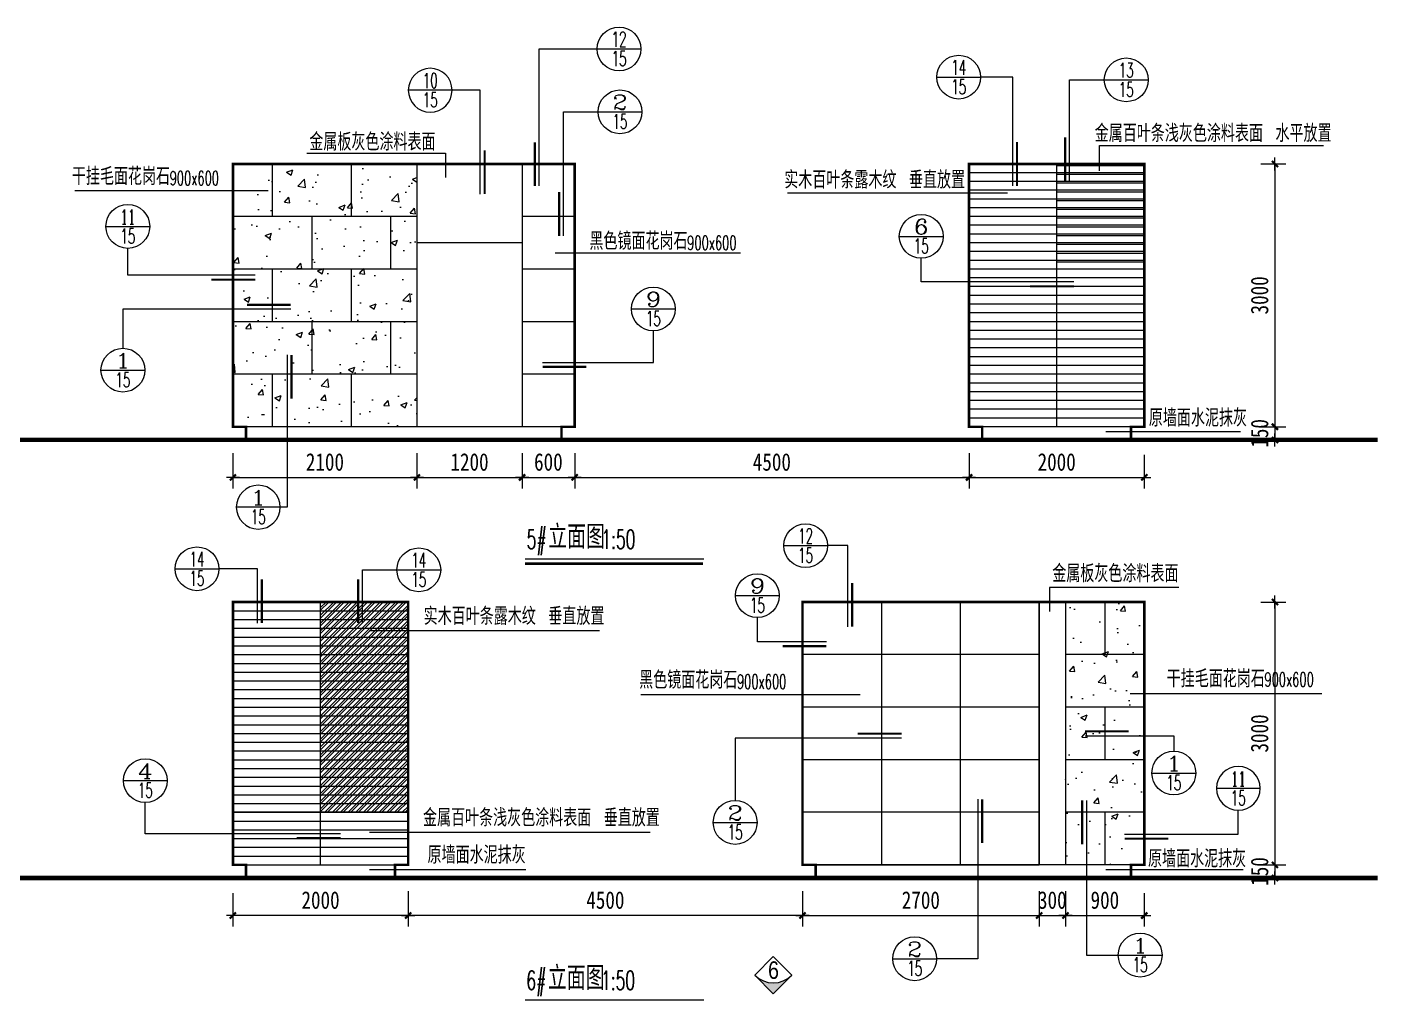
# Model space of a CAD drawing. Extents: x 16731 to 55153, y 153979 to 176230.
# Drawn here: x 39715 to 55153, y 165124 to 176230 of the extents above; entities that cross this region are included whole.
import ezdxf
from ezdxf.enums import TextEntityAlignment as Align

# ---------------------------------------------------------------- set-up
doc = ezdxf.new("R2010")
doc.units = 0
doc.header["$LTSCALE"] = 500
doc.header["$MEASUREMENT"] = 0
doc.header["$PDMODE"] = 34
doc.layers.get('0').update_dxf_attribs({"linetype": 'CONTINUOUS'})
doc.layers.get('DEFPOINTS').update_dxf_attribs({"linetype": 'CONTINUOUS'})
doc.layers.add('L-OBJECT', color=4, linetype='CONTINUOUS')
doc.layers.add('PUB_DIM', color=3, linetype='CONTINUOUS')
doc.styles.add('_HZTXT', font='txt.shx', dxfattribs={"width": 0.8, "bigfont": 'HZTXT.shx'})
doc.styles.add('_ROMANS', font='ROMANS.shx', dxfattribs={"width": 0.6})
doc.styles.add('COMP', font='COMPLEX', dxfattribs={"bigfont": 'hztxt'})
doc.styles.add('DIM_FONT', font='simhei.ttf', dxfattribs={"width": 0.8, "height": 200})
doc.dimstyles.new('DIMB', dxfattribs={"dimtxt": 300, "dimasz": 1, "dimexe": 250, "dimexo": 300, "dimgap": 150, "dimtad": 1, "dimdec": 0, "dimzin": 0, "dimtxsty": 'DIM_FONT', "dimblk": '_DIMX', "dimblk1": '_DIMX', "dimblk2": '_DIMX', "dimcen": 0.09, "dimse2": 1, "dimclrt": 7, "dimazin": 3, "dimtfac": 1, "dimtdec": 0, "dimtix": 1, "dimtmove": 0, "dimatfit": 3, "dimtolj": 1, "dimtzin": 0})

# ---------------------------------------------------------------- blocks, each defined once
blk = doc.blocks.new('_DIMX')
blk.add_line((-150, 0), (150, 0))
at = {"const_width": 50}
blk.add_lwpolyline([(-70, -70), (70, 70)], dxfattribs=at)
blk = doc.blocks.new('*D18')
at = {"color": 0, "linetype": 'BYBLOCK'}
for p, q in [((53794, 174667), (54080, 174667)), ((53955, 174666), (53955, 171667)), ((53794, 171667), (54080, 171667))]:
    blk.add_line(p, q, dxfattribs=at)
at = {"layer": 'DEFPOINTS', "color": 0, "linetype": 'BYBLOCK'}
for p in [(53644, 174667), (53644, 171667), (53955, 171667)]:
    blk.add_point(p, dxfattribs=at)
at = {"color": 0, "linetype": 'BYBLOCK', "xscale": 0.5, "yscale": 0.5, "zscale": 0.5}
for p, rotation in [((53955, 174667), 90), ((53955, 171667), 270)]:
    blk.add_blockref('_DIMX', p, dxfattribs=dict(at, rotation=rotation))
at = {"color": 7, "linetype": 'BYBLOCK', "insert": (53780, 173167), "char_height": 200, "attachment_point": 5, "rotation": 90, "style": 'DIM_FONT'}
blk.add_mtext('\\A1;3000', dxfattribs=at)
blk = doc.blocks.new('*D19')
at = {"color": 0, "linetype": 'BYBLOCK'}
for p, q in [((53794, 171667), (54080, 171667)), ((53794, 171517), (54080, 171517)), ((53955, 171667), (53955, 171668)), ((53955, 171667), (53955, 171517)), ((53955, 171516), (53955, 171516))]:
    blk.add_line(p, q, dxfattribs=at)
at = {"layer": 'DEFPOINTS', "color": 0, "linetype": 'BYBLOCK'}
for p in [(53644, 171667), (53644, 171517), (53955, 171517)]:
    blk.add_point(p, dxfattribs=at)
at = {"color": 0, "linetype": 'BYBLOCK', "xscale": 0.5, "yscale": 0.5, "zscale": 0.5}
for p, rotation in [((53955, 171667), 270), ((53955, 171517), 90)]:
    blk.add_blockref('_DIMX', p, dxfattribs=dict(at, rotation=rotation))
at = {"color": 7, "linetype": 'BYBLOCK', "insert": (53780, 171592), "char_height": 200, "attachment_point": 5, "rotation": 90, "style": 'DIM_FONT'}
blk.add_mtext('\\A1;150', dxfattribs=at)
blk = doc.blocks.new('*D20')
at = {"color": 0, "linetype": 'BYBLOCK'}
for p, q in [((50464, 171367), (50464, 170964)), ((52464, 171345), (52464, 170964)), ((50464, 171089), (52463, 171089))]:
    blk.add_line(p, q, dxfattribs=at)
at = {"layer": 'DEFPOINTS', "color": 0, "linetype": 'BYBLOCK'}
for p in [(50464, 171517), (52464, 171495), (52464, 171089)]:
    blk.add_point(p, dxfattribs=at)
at = {"color": 0, "linetype": 'BYBLOCK', "xscale": 0.5, "yscale": 0.5, "zscale": 0.5, "rotation": 180}
blk.add_blockref('_DIMX', (50464, 171089), dxfattribs=at)
at = {"color": 0, "linetype": 'BYBLOCK', "xscale": 0.5, "yscale": 0.5, "zscale": 0.5}
blk.add_blockref('_DIMX', (52464, 171089), dxfattribs=at)
at = {"color": 7, "linetype": 'BYBLOCK', "insert": (51464, 171264), "char_height": 200, "attachment_point": 5, "style": 'DIM_FONT'}
blk.add_mtext('\\A1;2000', dxfattribs=at)
blk = doc.blocks.new('*D21')
at = {"color": 0, "linetype": 'BYBLOCK'}
for p, q in [((45964, 171367), (45964, 170964)), ((50464, 171345), (50464, 170964)), ((45964, 171089), (50463, 171089))]:
    blk.add_line(p, q, dxfattribs=at)
at = {"layer": 'DEFPOINTS', "color": 0, "linetype": 'BYBLOCK'}
for p in [(45964, 171517), (50464, 171495), (50464, 171089)]:
    blk.add_point(p, dxfattribs=at)
at = {"color": 0, "linetype": 'BYBLOCK', "xscale": 0.5, "yscale": 0.5, "zscale": 0.5, "rotation": 180}
blk.add_blockref('_DIMX', (45964, 171089), dxfattribs=at)
at = {"color": 0, "linetype": 'BYBLOCK', "xscale": 0.5, "yscale": 0.5, "zscale": 0.5}
blk.add_blockref('_DIMX', (50464, 171089), dxfattribs=at)
at = {"color": 7, "linetype": 'BYBLOCK', "insert": (48214, 171264), "char_height": 200, "attachment_point": 5, "style": 'DIM_FONT'}
blk.add_mtext('\\A1;4500', dxfattribs=at)
blk = doc.blocks.new('*D22')
at = {"color": 0, "linetype": 'BYBLOCK'}
for p, q in [((45364, 171367), (45364, 170964)), ((45964, 171345), (45964, 170964)), ((45364, 171089), (45963, 171089))]:
    blk.add_line(p, q, dxfattribs=at)
at = {"layer": 'DEFPOINTS', "color": 0, "linetype": 'BYBLOCK'}
for p in [(45364, 171517), (45964, 171495), (45964, 171089)]:
    blk.add_point(p, dxfattribs=at)
at = {"color": 0, "linetype": 'BYBLOCK', "xscale": 0.5, "yscale": 0.5, "zscale": 0.5, "rotation": 180}
blk.add_blockref('_DIMX', (45364, 171089), dxfattribs=at)
at = {"color": 0, "linetype": 'BYBLOCK', "xscale": 0.5, "yscale": 0.5, "zscale": 0.5}
blk.add_blockref('_DIMX', (45964, 171089), dxfattribs=at)
at = {"color": 7, "linetype": 'BYBLOCK', "insert": (45664, 171264), "char_height": 200, "attachment_point": 5, "style": 'DIM_FONT'}
blk.add_mtext('\\A1;600', dxfattribs=at)
blk = doc.blocks.new('*D23')
at = {"color": 0, "linetype": 'BYBLOCK'}
for p, q in [((44164, 171367), (44164, 170964)), ((45364, 171345), (45364, 170964)), ((44164, 171089), (45363, 171089))]:
    blk.add_line(p, q, dxfattribs=at)
at = {"layer": 'DEFPOINTS', "color": 0, "linetype": 'BYBLOCK'}
for p in [(44164, 171517), (45364, 171495), (45364, 171089)]:
    blk.add_point(p, dxfattribs=at)
at = {"color": 0, "linetype": 'BYBLOCK', "xscale": 0.5, "yscale": 0.5, "zscale": 0.5, "rotation": 180}
blk.add_blockref('_DIMX', (44164, 171089), dxfattribs=at)
at = {"color": 0, "linetype": 'BYBLOCK', "xscale": 0.5, "yscale": 0.5, "zscale": 0.5}
blk.add_blockref('_DIMX', (45364, 171089), dxfattribs=at)
at = {"color": 7, "linetype": 'BYBLOCK', "insert": (44764, 171264), "char_height": 200, "attachment_point": 5, "style": 'DIM_FONT'}
blk.add_mtext('\\A1;1200', dxfattribs=at)
blk = doc.blocks.new('*D24')
at = {"color": 0, "linetype": 'BYBLOCK'}
for p, q in [((42064, 171367), (42064, 170964)), ((44164, 171345), (44164, 170964)), ((42064, 171089), (44163, 171089))]:
    blk.add_line(p, q, dxfattribs=at)
at = {"layer": 'DEFPOINTS', "color": 0, "linetype": 'BYBLOCK'}
for p in [(42064, 171517), (44164, 171495), (44164, 171089)]:
    blk.add_point(p, dxfattribs=at)
at = {"color": 0, "linetype": 'BYBLOCK', "xscale": 0.5, "yscale": 0.5, "zscale": 0.5, "rotation": 180}
blk.add_blockref('_DIMX', (42064, 171089), dxfattribs=at)
at = {"color": 0, "linetype": 'BYBLOCK', "xscale": 0.5, "yscale": 0.5, "zscale": 0.5}
blk.add_blockref('_DIMX', (44164, 171089), dxfattribs=at)
at = {"color": 7, "linetype": 'BYBLOCK', "insert": (43114, 171264), "char_height": 200, "attachment_point": 5, "style": 'DIM_FONT'}
blk.add_mtext('\\A1;2100', dxfattribs=at)
blk = doc.blocks.new('*D25')
at = {"color": 0, "linetype": 'BYBLOCK'}
for p, q in [((42064, 166344), (42064, 165963)), ((44064, 166366), (44064, 165963)), ((44063, 166088), (42064, 166088))]:
    blk.add_line(p, q, dxfattribs=at)
at = {"layer": 'DEFPOINTS', "color": 0, "linetype": 'BYBLOCK'}
for p in [(42064, 166494), (44064, 166516), (42064, 166088)]:
    blk.add_point(p, dxfattribs=at)
at = {"color": 0, "linetype": 'BYBLOCK', "xscale": 0.5, "yscale": 0.5, "zscale": 0.5, "rotation": 180}
blk.add_blockref('_DIMX', (42064, 166088), dxfattribs=at)
at = {"color": 0, "linetype": 'BYBLOCK', "xscale": 0.5, "yscale": 0.5, "zscale": 0.5}
blk.add_blockref('_DIMX', (44064, 166088), dxfattribs=at)
at = {"color": 7, "linetype": 'BYBLOCK', "insert": (43064, 166263), "char_height": 200, "attachment_point": 5, "style": 'DIM_FONT'}
blk.add_mtext('\\A1;2000', dxfattribs=at)
blk = doc.blocks.new('*D26')
at = {"color": 0, "linetype": 'BYBLOCK'}
for p, q in [((44064, 166344), (44064, 165963)), ((48564, 166366), (48564, 165963)), ((48563, 166088), (44064, 166088))]:
    blk.add_line(p, q, dxfattribs=at)
at = {"layer": 'DEFPOINTS', "color": 0, "linetype": 'BYBLOCK'}
for p in [(44064, 166494), (48564, 166516), (44064, 166088)]:
    blk.add_point(p, dxfattribs=at)
at = {"color": 0, "linetype": 'BYBLOCK', "xscale": 0.5, "yscale": 0.5, "zscale": 0.5, "rotation": 180}
blk.add_blockref('_DIMX', (44064, 166088), dxfattribs=at)
at = {"color": 0, "linetype": 'BYBLOCK', "xscale": 0.5, "yscale": 0.5, "zscale": 0.5}
blk.add_blockref('_DIMX', (48564, 166088), dxfattribs=at)
at = {"color": 7, "linetype": 'BYBLOCK', "insert": (46314, 166263), "char_height": 200, "attachment_point": 5, "style": 'DIM_FONT'}
blk.add_mtext('\\A1;4500', dxfattribs=at)
blk = doc.blocks.new('*D27')
at = {"color": 0, "linetype": 'BYBLOCK'}
for p, q in [((51564, 166366), (51564, 165963)), ((52464, 166344), (52464, 165963)), ((51564, 166088), (52463, 166088))]:
    blk.add_line(p, q, dxfattribs=at)
at = {"layer": 'DEFPOINTS', "color": 0, "linetype": 'BYBLOCK'}
for p in [(51564, 166516), (52464, 166494), (52464, 166088)]:
    blk.add_point(p, dxfattribs=at)
at = {"color": 0, "linetype": 'BYBLOCK', "xscale": 0.5, "yscale": 0.5, "zscale": 0.5, "rotation": 180}
blk.add_blockref('_DIMX', (51564, 166088), dxfattribs=at)
at = {"color": 0, "linetype": 'BYBLOCK', "xscale": 0.5, "yscale": 0.5, "zscale": 0.5}
blk.add_blockref('_DIMX', (52464, 166088), dxfattribs=at)
at = {"color": 7, "linetype": 'BYBLOCK', "insert": (52014, 166263), "char_height": 200, "attachment_point": 5, "style": 'DIM_FONT'}
blk.add_mtext('\\A1;900', dxfattribs=at)
blk = doc.blocks.new('*D28')
at = {"color": 0, "linetype": 'BYBLOCK'}
for p, q in [((51264, 166366), (51264, 165963)), ((51564, 166344), (51564, 165963)), ((51263, 166088), (51263, 166088)), ((51264, 166088), (51564, 166088)), ((51564, 166088), (51565, 166088))]:
    blk.add_line(p, q, dxfattribs=at)
at = {"layer": 'DEFPOINTS', "color": 0, "linetype": 'BYBLOCK'}
for p in [(51264, 166516), (51564, 166494), (51564, 166088)]:
    blk.add_point(p, dxfattribs=at)
at = {"color": 0, "linetype": 'BYBLOCK', "xscale": 0.5, "yscale": 0.5, "zscale": 0.5}
blk.add_blockref('_DIMX', (51264, 166088), dxfattribs=at)
at = {"color": 0, "linetype": 'BYBLOCK', "xscale": 0.5, "yscale": 0.5, "zscale": 0.5, "rotation": 180}
blk.add_blockref('_DIMX', (51564, 166088), dxfattribs=at)
at = {"color": 7, "linetype": 'BYBLOCK', "insert": (51414, 166263), "char_height": 200, "attachment_point": 5, "style": 'DIM_FONT'}
blk.add_mtext('\\A1;300', dxfattribs=at)
blk = doc.blocks.new('*D29')
at = {"color": 0, "linetype": 'BYBLOCK'}
for p, q in [((48564, 166366), (48564, 165963)), ((51264, 166366), (51264, 165963)), ((48564, 166088), (51263, 166088))]:
    blk.add_line(p, q, dxfattribs=at)
at = {"layer": 'DEFPOINTS', "color": 0, "linetype": 'BYBLOCK'}
for p in [(48564, 166516), (51264, 166516), (51264, 166088)]:
    blk.add_point(p, dxfattribs=at)
at = {"color": 0, "linetype": 'BYBLOCK', "xscale": 0.5, "yscale": 0.5, "zscale": 0.5, "rotation": 180}
blk.add_blockref('_DIMX', (48564, 166088), dxfattribs=at)
at = {"color": 0, "linetype": 'BYBLOCK', "xscale": 0.5, "yscale": 0.5, "zscale": 0.5}
blk.add_blockref('_DIMX', (51264, 166088), dxfattribs=at)
at = {"color": 7, "linetype": 'BYBLOCK', "insert": (49914, 166263), "char_height": 200, "attachment_point": 5, "style": 'DIM_FONT'}
blk.add_mtext('\\A1;2700', dxfattribs=at)
blk = doc.blocks.new('*D38')
at = {"color": 0, "linetype": 'BYBLOCK'}
for p, q in [((53794, 169666), (54080, 169666)), ((53955, 169666), (53955, 166667)), ((53794, 166666), (54080, 166666))]:
    blk.add_line(p, q, dxfattribs=at)
at = {"layer": 'DEFPOINTS', "color": 0, "linetype": 'BYBLOCK'}
for p in [(53644, 169666), (53644, 166666), (53955, 166666)]:
    blk.add_point(p, dxfattribs=at)
at = {"color": 0, "linetype": 'BYBLOCK', "xscale": 0.5, "yscale": 0.5, "zscale": 0.5}
for p, rotation in [((53955, 169666), 90), ((53955, 166666), 270)]:
    blk.add_blockref('_DIMX', p, dxfattribs=dict(at, rotation=rotation))
at = {"color": 7, "linetype": 'BYBLOCK', "insert": (53780, 168166), "char_height": 200, "attachment_point": 5, "rotation": 90, "style": 'DIM_FONT'}
blk.add_mtext('\\A1;3000', dxfattribs=at)
blk = doc.blocks.new('*D39')
at = {"color": 0, "linetype": 'BYBLOCK'}
for p, q in [((53794, 166666), (54080, 166666)), ((53955, 166667), (53955, 166667)), ((53955, 166666), (53955, 166516)), ((53794, 166516), (54080, 166516)), ((53955, 166516), (53955, 166515))]:
    blk.add_line(p, q, dxfattribs=at)
at = {"layer": 'DEFPOINTS', "color": 0, "linetype": 'BYBLOCK'}
for p in [(53644, 166666), (53644, 166516), (53955, 166516)]:
    blk.add_point(p, dxfattribs=at)
at = {"color": 0, "linetype": 'BYBLOCK', "xscale": 0.5, "yscale": 0.5, "zscale": 0.5}
for p, rotation in [((53955, 166666), 270), ((53955, 166516), 90)]:
    blk.add_blockref('_DIMX', p, dxfattribs=dict(at, rotation=rotation))
at = {"color": 7, "linetype": 'BYBLOCK', "insert": (53780, 166591), "char_height": 200, "attachment_point": 5, "rotation": 90, "style": 'DIM_FONT'}
blk.add_mtext('\\A1;150', dxfattribs=at)
blk = doc.blocks.new('_INDEX')
blk.add_line((-0.5, 0), (0.5, 0))
blk.add_circle((0, 0), 0.5)
at = {"style": 'COMP'}
for tag, width, p, p2 in [('1', 2.333333, (-0.17, 0.05), (0.17, 0.05)), ('-', 1.166667, (-0.17, -0.39), (0.17, -0.39))]:
    blk.add_attdef(tag, text='', height=0.34, dxfattribs=dict(at, width=width)).set_placement(p, p2, align=Align.FIT)

msp = doc.modelspace()

# ---------------------------------------------------------------- hatches: boundary and pattern name
at = {"layer": 'L-OBJECT'}
h = msp.add_hatch(dxfattribs=at)
h.set_pattern_fill('AR-CONC', color=256, scale=100, style=0)
h.set_pattern_definition([(50, (123437.44, 57634), (717.2602, -62.7521), [75, -825]), (355, (123437.44, 57634), (-138.7513, 752.192), [60, -660]), (100.4514, (123497.2, 57628.75), (578.5094, 689.4395), [63.7402, -701.142]), (46.1842, (123437.4, 57834), (1067.241, -165.519), [112.5, -1237.5]), (96.6356, (123526.4, 57820.2), (934.663, 974.118), [95.61, -1051.713]), (351.1842, (123437.4, 57834), (934.662, 974.119), [90, -990]), (21, (123537.44, 57784), (596.907, -402.619), [75, -825]), (326, (123537.44, 57784), (243.3153, 725.15), [60, -660]), (71.4514, (123587.2, 57750.4), (840.2226, 322.5305), [63.7402, -701.142]), (37.5, (123437.44, 57633.98), (12.15986, 332.89385), [0, -652, 0, -670, 0, -662.5]), (7.5, (123437.44, 57633.98), (263.0695, 394.4117), [0, -382, 0, -637, 0, -252.5]), (327.5, (123214.44, 57633.98), (533.82244, -22.55487), [0, -250, 0, -780, 0, -1035]), (317.5, (123114.44, 57634), (583.1862, 100.105), [0, -325, 0, -518, 0, -735])])
h.paths.add_polyline_path([(42063.7, 174066.6), (42513.7, 174066.6), (42513.7, 174666.6), (42063.7, 174666.6)])
h.paths.add_polyline_path([(43413.7, 174066.6), (43413.7, 174666.6), (42513.7, 174666.6), (42513.7, 174066.6)])
h.paths.add_polyline_path([(44163.7, 174066.6), (44163.7, 174666.6), (43413.7, 174666.6), (43413.7, 174066.6)])
h.paths.add_polyline_path([(44163.7, 174066.6), (43863.7, 174066.6), (43863.7, 173466.6), (44163.7, 173466.6)])
h.paths.add_polyline_path([(42963.7, 174066.6), (42963.7, 173466.6), (43863.7, 173466.6), (43863.7, 174066.6)])
h.paths.add_polyline_path([(42063.7, 174066.6), (42063.7, 173466.6), (42963.7, 173466.6), (42963.7, 174066.6)])
h.paths.add_polyline_path([(42513.7, 173466.6), (42063.7, 173466.6), (42063.7, 172866.6), (42513.7, 172866.6)])
h.paths.add_polyline_path([(42513.7, 172866.6), (43413.7, 172866.6), (43413.7, 173466.6), (42513.7, 173466.6)])
h.paths.add_polyline_path([(44163.7, 172866.6), (44163.7, 173466.6), (43413.7, 173466.6), (43413.7, 172866.6)])
h.paths.add_polyline_path([(43863.7, 172266.6), (44163.7, 172266.6), (44163.7, 172866.6), (43863.7, 172866.6)])
h.paths.add_polyline_path([(43863.7, 172266.6), (43863.7, 172866.6), (42963.7, 172866.6), (42963.7, 172266.6)])
h.paths.add_polyline_path([(42963.7, 172266.6), (42963.7, 172866.6), (42063.7, 172866.6), (42063.7, 172266.6)])
h.paths.add_polyline_path([(42063.7, 172266.6), (42063.7, 171666.6), (42513.7, 171666.6), (42513.7, 172266.6)])
h.paths.add_polyline_path([(42513.7, 171666.6), (43413.7, 171666.6), (43413.7, 172266.6), (42513.7, 172266.6)])
h.paths.add_polyline_path([(44163.7, 171666.6), (44163.7, 172266.6), (43413.7, 172266.6), (43413.7, 171666.6)])
h = msp.add_hatch(dxfattribs=at)
h.set_pattern_fill('STEEL', color=256, scale=500, angle=180, style=0)
h.set_pattern_definition([(225, (78000, 52600), (44.194174, -44.194174), []), (225, (78000, 52568.75), (44.194174, -44.194174), [])])
h.paths.add_polyline_path([(43063.7, 169666.4), (44063.7, 169666.4), (44063.7, 167266.4), (43063.7, 167266.4)])
h = msp.add_hatch(dxfattribs=at)
h.set_pattern_fill('AR-CONC', color=256, scale=100, style=0)
h.set_pattern_definition([(50, (78000, 52600), (717.2602, -62.752), [75, -825]), (355, (78000, 52600), (-138.7513, 752.192), [60, -660]), (100.4514, (78059.8, 52594.8), (578.5094, 689.4395), [63.74, -701.142]), (46.1842, (78000, 52800), (1067.241, -165.519), [112.5, -1237.5]), (96.6356, (78088.9, 52786.2), (934.663, 974.118), [95.61, -1051.713]), (351.1842, (78000, 52800), (934.662, 974.119), [90, -990]), (21, (78100, 52750), (596.907, -402.619), [75, -825]), (326, (78100, 52750), (243.3153, 725.15), [60, -660]), (71.4514, (78149.74, 52716.45), (840.2226, 322.5305), [63.74, -701.142]), (37.5, (78000, 52600), (12.15986, 332.89385), [0, -652, 0, -670, 0, -662.5]), (7.5, (78000, 52600), (263.0695, 394.4117), [0, -382, 0, -637, 0, -252.5]), (327.5, (77777, 52600), (533.82244, -22.5549), [0, -250, 0, -780, 0, -1035]), (317.5, (77677, 52600), (583.1862, 100.105), [0, -325, 0, -518, 0, -735])])
h.paths.add_polyline_path([(51563.7, 169666.4), (51563.7, 169066.4), (52463.7, 169066.4), (52463.7, 169666.4)])
h.paths.add_polyline_path([(52463.7, 168466.4), (52463.7, 169066.4), (51563.7, 169066.4), (51563.7, 168466.4)])
h.paths.add_polyline_path([(52463.7, 167866.4), (52463.7, 168466.4), (51563.7, 168466.4), (51563.7, 167866.4)])
h.paths.add_polyline_path([(52463.7, 167266.4), (52463.7, 167866.4), (51563.7, 167866.4), (51563.7, 167266.4)])
h.paths.add_polyline_path([(52463.7, 166666.4), (52463.7, 167266.4), (51563.7, 167266.4), (51563.7, 166666.4)])
at = {"layer": 'PUB_DIM'}
msp.add_hatch(color=256, dxfattribs=at).paths.add_polyline_path([(48018.5, 165407), (48230.7, 165194.9), (48442.8, 165407, -0.4142136)])

# ---------------------------------------------------------------- linework, layer by layer
at = {"layer": 'L-OBJECT'}
for p, q in [((42063.7, 174666.6), (42063.7, 171666.6)), ((45963.7, 174666.6), (42063.7, 174666.6)), ((42513.7, 174666.6), (42513.7, 174066.6)), ((43413.7, 174666.6), (43413.7, 174066.6)), ((44163.7, 174666.6), (44163.7, 171666.6)), ((45363.7, 174666.6), (45363.7, 171666.6)), ((45963.7, 174666.6), (45963.7, 171666.6)), ((50463.7, 174666.6), (50463.7, 171666.6)), ((52463.7, 174666.6), (50463.7, 174666.6)), ((51463.7, 174666.6), (51463.7, 171666.6)), ((52463.7, 174646.6), (51463.7, 174646.6)), ((52463.7, 174666.6), (52463.7, 171666.6)), ((52463.7, 174566.6), (50463.7, 174566.6)), ((52463.7, 174466.6), (50463.7, 174466.6)), ((52463.7, 174546.6), (51463.7, 174546.6)), ((52463.7, 174366.6), (50463.7, 174366.6)), ((52463.7, 174446.6), (51463.7, 174446.6)), ((52463.7, 174346.6), (51463.7, 174346.6)), ((52463.7, 174266.6), (50463.7, 174266.6)), ((52463.7, 174166.6), (50463.7, 174166.6)), ((52463.7, 174246.6), (51463.7, 174246.6)), ((52463.7, 174146.6), (51463.7, 174146.6)), ((44163.7, 174066.6), (42063.7, 174066.6)), ((42963.7, 174066.6), (42963.7, 173466.6)), ((43863.7, 174066.6), (43863.7, 173466.6)), ((45963.7, 174066.6), (45363.7, 174066.6)), ((52463.7, 174066.6), (50463.7, 174066.6)), ((52463.7, 174046.6), (51463.7, 174046.6)), ((52463.7, 173966.6), (50463.7, 173966.6)), ((52463.7, 173866.6), (50463.7, 173866.6)), ((52463.7, 173946.6), (51463.7, 173946.6)), ((52463.7, 173846.6), (51463.7, 173846.6)), ((45363.7, 173766.6), (44163.7, 173766.6)), ((52463.7, 173766.6), (50463.7, 173766.6)), ((52463.7, 173746.6), (51463.7, 173746.6)), ((52463.7, 173666.6), (50463.7, 173666.6)), ((52463.7, 173566.6), (50463.7, 173566.6)), ((52463.7, 173646.6), (51463.7, 173646.6)), ((52463.7, 173546.6), (51463.7, 173546.6)), ((44163.7, 173466.6), (42063.7, 173466.6)), ((42513.7, 173466.6), (42513.7, 172866.6)), ((43413.7, 173466.6), (43413.7, 172866.6)), ((45963.7, 173466.6), (45363.7, 173466.6)), ((52463.7, 173466.6), (50463.7, 173466.6)), ((52463.7, 173366.6), (50463.7, 173366.6)), ((52463.7, 173266.6), (50463.7, 173266.6)), ((52463.7, 173166.6), (50463.7, 173166.6)), ((52463.7, 173066.6), (50463.7, 173066.6)), ((52463.7, 172966.6), (50463.7, 172966.6)), ((44163.7, 172866.6), (42063.7, 172866.6)), ((42963.7, 172866.6), (42963.7, 172266.6)), ((43863.7, 172866.6), (43863.7, 172266.6)), ((45963.7, 172866.6), (45363.7, 172866.6)), ((52463.7, 172866.6), (50463.7, 172866.6)), ((52463.7, 172766.6), (50463.7, 172766.6)), ((52463.7, 172666.6), (50463.7, 172666.6)), ((52463.7, 172566.6), (50463.7, 172566.6)), ((52463.7, 172466.6), (50463.7, 172466.6)), ((52463.7, 172366.6), (50463.7, 172366.6)), ((44163.7, 172266.6), (42063.7, 172266.6)), ((42513.7, 172266.6), (42513.7, 171666.6)), ((43413.7, 172266.6), (43413.7, 171666.6)), ((45963.7, 172266.6), (45363.7, 172266.6)), ((52463.7, 172266.6), (50463.7, 172266.6)), ((52463.7, 172166.6), (50463.7, 172166.6)), ((52463.7, 172066.6), (50463.7, 172066.6)), ((52463.7, 171966.6), (50463.7, 171966.6)), ((52463.7, 171866.6), (50463.7, 171866.6)), ((52463.7, 171766.6), (50463.7, 171766.6)), ((45963.7, 171666.6), (42063.7, 171666.6)), ((42213.7, 171666.6), (42213.7, 171516.6)), ((45813.7, 171666.6), (45813.7, 171516.6)), ((52463.7, 171666.6), (50463.7, 171666.6)), ((50613.7, 171666.6), (50613.7, 171516.6)), ((52313.7, 171666.6), (52313.7, 171516.6)), ((45398.3, 170159.8), (47437.7, 170159.8)), ((42063.7, 169666.4), (44063.7, 169666.4)), ((42063.7, 169666.4), (42063.7, 166666.4)), ((43063.7, 166666.4), (43063.7, 169666.4)), ((44063.7, 169666.4), (44063.7, 166666.4)), ((48563.7, 169666.4), (48563.7, 168466.4)), ((52463.7, 169666.4), (48563.7, 169666.4)), ((49463.7, 169666.4), (49463.7, 168466.4)), ((50363.7, 169666.4), (50363.7, 168466.4)), ((51263.7, 169666.4), (51263.7, 168466.4)), ((51563.7, 169666.4), (51563.7, 166666.4)), ((52013.7, 169666.4), (52013.7, 169066.4)), ((52463.7, 169666.4), (52463.7, 166666.4)), ((42063.7, 169566.4), (44063.7, 169566.4)), ((42063.7, 169466.4), (44063.7, 169466.4)), ((42063.7, 169366.4), (44063.7, 169366.4)), ((42063.7, 169266.4), (44063.7, 169266.4)), ((42063.7, 169166.4), (44063.7, 169166.4)), ((42063.7, 169066.4), (44063.7, 169066.4)), ((51263.7, 169066.4), (48563.7, 169066.4)), ((52463.7, 169066.4), (51563.7, 169066.4)), ((42063.7, 168966.4), (44063.7, 168966.4)), ((42063.7, 168866.4), (44063.7, 168866.4)), ((42063.7, 168766.4), (44063.7, 168766.4)), ((42063.7, 168666.4), (44063.7, 168666.4)), ((42063.7, 168566.4), (44063.7, 168566.4)), ((42063.7, 168466.4), (44063.7, 168466.4)), ((51263.7, 168466.4), (48563.7, 168466.4)), ((48563.7, 168466.4), (48563.7, 167866.4)), ((48563.7, 168466.4), (48563.7, 168466.4)), ((49463.7, 168466.4), (49463.7, 167866.4)), ((49463.7, 168466.4), (49463.7, 168466.4)), ((50363.7, 168466.4), (50363.7, 167866.4)), ((51263.7, 168466.4), (51263.7, 167866.4)), ((52463.7, 168466.4), (51563.7, 168466.4)), ((52013.7, 168466.4), (52013.7, 167866.4)), ((42063.7, 168366.4), (44063.7, 168366.4)), ((42063.7, 168266.4), (44063.7, 168266.4)), ((42063.7, 168166.4), (44063.7, 168166.4)), ((42063.7, 168066.4), (44063.7, 168066.4)), ((42063.7, 167966.4), (44063.7, 167966.4)), ((42063.7, 167866.4), (44063.7, 167866.4)), ((51263.7, 167866.4), (48563.7, 167866.4)), ((48563.7, 167866.4), (48563.7, 167866.4)), ((48563.7, 167866.4), (48563.7, 166666.4)), ((49463.7, 167866.4), (49463.7, 167866.4)), ((49463.7, 167866.4), (49463.7, 166666.4)), ((50363.7, 167866.4), (50363.7, 166666.4)), ((51263.7, 167866.4), (51263.7, 166666.4)), ((52463.7, 167866.4), (51563.7, 167866.4)), ((42063.7, 167766.4), (44063.7, 167766.4)), ((42063.7, 167666.4), (44063.7, 167666.4)), ((42063.7, 167566.4), (44063.7, 167566.4)), ((42063.7, 167466.4), (44063.7, 167466.4)), ((42063.7, 167366.4), (44063.7, 167366.4)), ((42063.7, 167266.4), (44063.7, 167266.4)), ((51263.7, 167266.4), (48563.7, 167266.4)), ((52463.7, 167266.4), (51563.7, 167266.4)), ((52013.7, 167266.4), (52013.7, 166666.4)), ((42063.7, 167166.4), (44063.7, 167166.4)), ((42063.7, 167066.4), (44063.7, 167066.4)), ((42063.7, 166966.4), (44063.7, 166966.4)), ((42063.7, 166866.4), (44063.7, 166866.4)), ((42063.7, 166766.4), (44063.7, 166766.4)), ((42063.7, 166666.4), (44063.7, 166666.4)), ((42213.7, 166666.4), (42213.7, 166516.4)), ((43913.7, 166666.4), (43913.7, 166516.4)), ((52463.7, 166666.4), (48563.7, 166666.4)), ((48713.7, 166666.4), (48713.7, 166516.4)), ((52313.7, 166666.4), (52313.7, 166516.4)), ((45398.3, 165124.1), (47437.7, 165124.1))]:
    msp.add_line(p, q, dxfattribs=at)
for points, const_width in [([(42213.7, 171516.6), (42213.7, 171666.6), (42063.7, 171666.6), (42063.7, 174666.6), (45963.7, 174666.6), (45963.7, 171666.6), (45813.7, 171666.6), (45813.7, 171516.6)], 30), ([(50613.7, 171516.6), (50613.7, 171666.6), (50463.7, 171666.6), (50463.7, 174666.6), (52463.7, 174666.6), (52463.7, 171666.6), (52313.7, 171666.6), (52313.7, 171516.6)], 30), ([(55127.8, 171516.6), (17394.2, 171516.6)], 50), ([(45398.1, 170103.4), (47429.5, 170103.4)], 30), ([(42213.7, 166516.4), (42213.7, 166666.4), (42063.7, 166666.4), (42063.7, 169666.4), (44063.7, 169666.4), (44063.7, 166666.4), (43913.7, 166666.4), (43913.7, 166516.4)], 30), ([(48713.7, 166516.4), (48713.7, 166666.4), (48563.7, 166666.4), (48563.7, 169666.4), (52463.7, 169666.4), (52463.7, 166666.4), (52313.7, 166666.4), (52313.7, 166516.4)], 30), ([(55127.8, 166516.4), (17394.2, 166516.4)], 50)]:
    msp.add_lwpolyline(points, dxfattribs=dict(at, const_width=const_width))
for points in [[(50463.7, 174666.6), (51463.7, 174666.6), (51463.7, 171666.6), (50463.7, 171666.6)], [(43063.7, 169666.4), (44063.7, 169666.4), (44063.7, 167266.4), (43063.7, 167266.4)], [(51263.7, 169666.4), (48563.7, 169666.4), (48563.7, 166666.4), (51263.7, 166666.4)], [(42063.7, 166666.4), (44063.7, 166666.4), (44063.7, 167266.4), (42063.7, 167266.4)]]:
    msp.add_lwpolyline(points, close=True, dxfattribs=at)
at = {"layer": 'PUB_DIM'}
for p, q in [((45558.5, 174415.7), (45558.5, 175980.1)), ((45558.5, 175980.1), (46220.7, 175980.1)), ((50962, 175658.1), (50596.1, 175658.1)), ((50962, 174417.2), (50962, 175658.1)), ((51611.8, 174471), (51611.8, 175627.3)), ((51611.8, 175627.3), (52007.4, 175627.3)), ((44886.3, 175508.9), (44565.3, 175508.9)), ((44886.3, 174322.9), (44886.3, 175508.9)), ((45837.8, 173846.3), (45837.8, 175262.2)), ((45837.8, 175262.2), (46230.7, 175262.2)), ((42906, 174789.6), (44489.2, 174789.6)), ((44489.2, 174789.6), (44489.2, 174513.2)), ((51954.3, 174588.4), (51954.3, 174876.4)), ((51954.3, 174876.4), (54508.2, 174876.4)), ((40259.6, 174362.4), (42466.9, 174362.4)), ((48393, 174338.3), (50903.1, 174338.3)), ((40864.8, 173397), (40864.8, 173703.8)), ((45741.6, 173651.8), (47855.6, 173651.8)), ((49918.4, 173319.8), (49918.4, 173590.9)), ((42318, 173397), (40864.8, 173397)), ((51659.9, 173319.8), (49918.4, 173319.8)), ((42724.6, 173009.8), (40808.4, 173009.8)), ((40808.4, 173009.8), (40808.4, 172563.2)), ((46861.8, 172400.9), (46861.8, 172762.3)), ((42681.6, 172487.4), (42681.6, 170749.4)), ((45598.3, 172400.9), (46861.8, 172400.9)), ((53561.4, 171608.5), (52024.4, 171608.5)), ((42681.6, 170749.4), (42602.9, 170749.4)), ((49081.3, 170309.9), (48848.8, 170309.9)), ((49081.3, 169384.8), (49081.3, 170309.9)), ((42343, 170045.7), (41903.5, 170045.7)), ((42343, 169426.7), (42343, 170045.7)), ((43542.5, 169426.7), (43542.5, 170034)), ((43542.5, 170034), (43935.3, 170034)), ((52856.8, 169834.2), (51383.4, 169834.2)), ((51383.4, 169834.2), (51383.4, 169557.8)), ((48048.7, 169213.3), (48048.7, 169489.9)), ((46246.3, 169338.2), (43624.4, 169338.2)), ((48835.8, 169213.3), (48048.7, 169213.3)), ((46719.3, 168612.1), (49220.2, 168612.1)), ((52301.6, 168621.4), (54490.3, 168621.4)), ((51787.4, 168139.9), (52800.7, 168139.9)), ((52800.7, 168139.9), (52800.7, 167964.2)), ((49694, 168113), (47795.1, 168113)), ((47795.1, 168113), (47795.1, 167400.4)), ((41064.1, 167020), (41064.1, 167377.8)), ((50564.7, 167415.7), (50564.7, 165594.1)), ((51805.9, 167401.7), (51805.9, 165635.9)), ((53536.1, 167016), (53536.1, 167289.8)), ((43291.9, 167020), (41064.1, 167020)), ((46826.3, 167036.5), (43624.4, 167036.5)), ((52238.5, 167016), (53536.1, 167016)), ((45405, 166608.4), (43624.4, 166608.4)), ((53591.7, 166608.4), (52024.4, 166608.4)), ((50564.7, 165594.1), (50094.1, 165594.1)), ((51805.9, 165635.9), (52166.7, 165635.9))]:
    msp.add_line(p, q, dxfattribs=at)
at = {"layer": 'PUB_DIM', "const_width": 25}
for points in [[(45508.5, 174415.7), (45508.5, 174915.7)], [(51012, 174417.2), (51012, 174917.2)], [(51561.8, 174471), (51561.8, 174971)], [(44936.3, 174322.9), (44936.3, 174822.9)], [(45787.8, 173846.3), (45787.8, 174346.3)], [(42318, 173347), (41818, 173347)], [(51659.9, 173269.8), (51159.9, 173269.8)], [(42724.6, 173059.8), (42224.6, 173059.8)], [(42731.6, 172487.4), (42731.6, 171987.4)], [(45598.3, 172350.9), (46098.3, 172350.9)], [(42393, 169426.7), (42393, 169926.7)], [(43492.5, 169426.7), (43492.5, 169926.7)], [(49131.3, 169384.8), (49131.3, 169884.8)], [(48835.8, 169163.3), (48335.8, 169163.3)], [(49694, 168163), (49194, 168163)], [(51787.4, 168189.9), (52287.4, 168189.9)], [(50614.7, 167415.7), (50614.7, 166915.7)], [(51755.9, 167401.7), (51755.9, 166901.7)], [(43291.9, 166970), (42791.9, 166970)], [(52238.5, 166966), (52738.5, 166966)]]:
    msp.add_lwpolyline(points, dxfattribs=at)
at = {"layer": 'PUB_DIM'}
for points in [[(48018.5, 165407), (48230.7, 165619.1), (48442.8, 165407)], [(48018.5, 165407), (48230.7, 165194.9), (48442.8, 165407)]]:
    msp.add_lwpolyline(points, dxfattribs=at)
msp.add_arc((48230.7, 165619.1), 300, 225, 315, dxfattribs=at)

# ---------------------------------------------------------------- block references
ref = msp.add_blockref('_INDEX', (46470.7, 175980.1), dxfattribs=dict(at, xscale=500, yscale=500, zscale=500))
ref.add_attrib('1', '12', dxfattribs={"layer": '0', "height": 170, "style": 'COMP', "width": 0.724138}).set_placement((46385.7, 176005.1), (46555.7, 176005.1), align=Align.FIT)
ref.add_attrib('-', '15', dxfattribs={"layer": '0', "height": 170, "style": 'COMP', "width": 0.724138}).set_placement((46385.7, 175785.1), (46555.7, 175785.1), align=Align.FIT)
ref = msp.add_blockref('_INDEX', (50346.1, 175658.1), dxfattribs=dict(at, xscale=500, yscale=500, zscale=500))
ref.add_attrib('1', '14', dxfattribs={"layer": '0', "height": 170, "style": 'COMP', "width": 0.677419}).set_placement((50261.1, 175683.1), (50431.1, 175683.1), align=Align.FIT)
ref.add_attrib('-', '15', dxfattribs={"layer": '0', "height": 170, "style": 'COMP', "width": 0.724138}).set_placement((50261.1, 175463.1), (50431.1, 175463.1), align=Align.FIT)
ref = msp.add_blockref('_INDEX', (52257.4, 175627.3), dxfattribs=dict(at, xscale=500, yscale=500, zscale=500))
ref.add_attrib('1', '13', dxfattribs={"layer": '0', "height": 170, "style": 'COMP', "width": 0.724138}).set_placement((52172.4, 175652.3), (52342.4, 175652.3), align=Align.FIT)
ref.add_attrib('-', '15', dxfattribs={"layer": '0', "height": 170, "style": 'COMP', "width": 0.724138}).set_placement((52172.4, 175432.3), (52342.4, 175432.3), align=Align.FIT)
ref = msp.add_blockref('_INDEX', (44315.3, 175508.9), dxfattribs=dict(at, xscale=-500, yscale=500, zscale=500))
ref.add_attrib('1', '10', dxfattribs={"layer": '0', "height": 170, "style": 'COMP', "width": 0.724138}).set_placement((44230.3, 175533.9), (44400.3, 175533.9), align=Align.FIT)
ref.add_attrib('-', '15', dxfattribs={"layer": '0', "height": 170, "style": 'COMP', "width": 0.724138}).set_placement((44230.3, 175313.9), (44400.3, 175313.9), align=Align.FIT)
ref = msp.add_blockref('_INDEX', (46480.7, 175262.2), dxfattribs=dict(at, xscale=500, yscale=500, zscale=500))
ref.add_attrib('1', '2', dxfattribs={"layer": '0', "height": 170, "style": 'COMP', "width": 1.5}).set_placement((46395.7, 175287.2), (46565.7, 175287.2), align=Align.FIT)
ref.add_attrib('-', '15', dxfattribs={"layer": '0', "height": 170, "style": 'COMP', "width": 0.724138}).set_placement((46395.7, 175067.2), (46565.7, 175067.2), align=Align.FIT)
ref = msp.add_blockref('_INDEX', (40864.8, 173953.8), dxfattribs=dict(at, xscale=500, yscale=500, zscale=500))
ref.add_attrib('1', '11', dxfattribs={"layer": '0', "height": 170, "style": 'COMP', "width": 0.875}).set_placement((40779.8, 173978.8), (40949.8, 173978.8), align=Align.FIT)
ref.add_attrib('-', '15', dxfattribs={"layer": '0', "height": 170, "style": 'COMP', "width": 0.724138}).set_placement((40779.8, 173758.8), (40949.8, 173758.8), align=Align.FIT)
ref = msp.add_blockref('_INDEX', (49918.4, 173840.9), dxfattribs=dict(at, xscale=500, yscale=500, zscale=500))
ref.add_attrib('1', '6', dxfattribs={"layer": '0', "height": 170, "style": 'COMP', "width": 1.5}).set_placement((49833.4, 173865.9), (50003.4, 173865.9), align=Align.FIT)
ref.add_attrib('-', '15', dxfattribs={"layer": '0', "height": 170, "style": 'COMP', "width": 0.724138}).set_placement((49833.4, 173645.9), (50003.4, 173645.9), align=Align.FIT)
ref = msp.add_blockref('_INDEX', (46861.8, 173012.3), dxfattribs=dict(at, xscale=500, yscale=500, zscale=500))
ref.add_attrib('1', '9', dxfattribs={"layer": '0', "height": 170, "style": 'COMP', "width": 1.5}).set_placement((46776.8, 173037.3), (46946.8, 173037.3), align=Align.FIT)
ref.add_attrib('-', '15', dxfattribs={"layer": '0', "height": 170, "style": 'COMP', "width": 0.724138}).set_placement((46776.8, 172817.3), (46946.8, 172817.3), align=Align.FIT)
ref = msp.add_blockref('_INDEX', (40808.4, 172313.2), dxfattribs=dict(at, xscale=500, yscale=500, zscale=500))
ref.add_attrib('1', '1', dxfattribs={"layer": '0', "height": 170, "style": 'COMP', "width": 2.333333}).set_placement((40723.4, 172338.2), (40893.4, 172338.2), align=Align.FIT)
ref.add_attrib('-', '15', dxfattribs={"layer": '0', "height": 170, "style": 'COMP', "width": 0.724138}).set_placement((40723.4, 172118.2), (40893.4, 172118.2), align=Align.FIT)
ref = msp.add_blockref('_INDEX', (42352.9, 170749.4), dxfattribs=dict(at, xscale=-500, yscale=500, zscale=500))
ref.add_attrib('1', '1', dxfattribs={"layer": '0', "height": 170, "style": 'COMP', "width": 2.333333}).set_placement((42267.9, 170774.4), (42437.9, 170774.4), align=Align.FIT)
ref.add_attrib('-', '15', dxfattribs={"layer": '0', "height": 170, "style": 'COMP', "width": 0.724138}).set_placement((42267.9, 170554.4), (42437.9, 170554.4), align=Align.FIT)
ref = msp.add_blockref('_INDEX', (48598.8, 170309.9), dxfattribs=dict(at, xscale=500, yscale=500, zscale=500))
ref.add_attrib('1', '12', dxfattribs={"layer": '0', "height": 170, "style": 'COMP', "width": 0.724138}).set_placement((48513.8, 170334.9), (48683.8, 170334.9), align=Align.FIT)
ref.add_attrib('-', '15', dxfattribs={"layer": '0', "height": 170, "style": 'COMP', "width": 0.724138}).set_placement((48513.8, 170114.9), (48683.8, 170114.9), align=Align.FIT)
ref = msp.add_blockref('_INDEX', (41653.5, 170045.7), dxfattribs=dict(at, xscale=500, yscale=500, zscale=500))
ref.add_attrib('1', '14', dxfattribs={"layer": '0', "height": 170, "style": 'COMP', "width": 0.677419}).set_placement((41568.5, 170070.7), (41738.5, 170070.7), align=Align.FIT)
ref.add_attrib('-', '15', dxfattribs={"layer": '0', "height": 170, "style": 'COMP', "width": 0.724138}).set_placement((41568.5, 169850.7), (41738.5, 169850.7), align=Align.FIT)
ref = msp.add_blockref('_INDEX', (44185.3, 170034), dxfattribs=dict(at, xscale=500, yscale=500, zscale=500))
ref.add_attrib('1', '14', dxfattribs={"layer": '0', "height": 170, "style": 'COMP', "width": 0.677419}).set_placement((44100.3, 170059), (44270.3, 170059), align=Align.FIT)
ref.add_attrib('-', '15', dxfattribs={"layer": '0', "height": 170, "style": 'COMP', "width": 0.724138}).set_placement((44100.3, 169839), (44270.3, 169839), align=Align.FIT)
ref = msp.add_blockref('_INDEX', (48048.7, 169739.9), dxfattribs=dict(at, xscale=500, yscale=500, zscale=500))
ref.add_attrib('1', '9', dxfattribs={"layer": '0', "height": 170, "style": 'COMP', "width": 1.5}).set_placement((47963.7, 169764.9), (48133.7, 169764.9), align=Align.FIT)
ref.add_attrib('-', '15', dxfattribs={"layer": '0', "height": 170, "style": 'COMP', "width": 0.724138}).set_placement((47963.7, 169544.9), (48133.7, 169544.9), align=Align.FIT)
ref = msp.add_blockref('_INDEX', (52800.7, 167714.2), dxfattribs=dict(at, xscale=500, yscale=500, zscale=500))
ref.add_attrib('1', '1', dxfattribs={"layer": '0', "height": 170, "style": 'COMP', "width": 2.333333}).set_placement((52715.7, 167739.2), (52885.7, 167739.2), align=Align.FIT)
ref.add_attrib('-', '15', dxfattribs={"layer": '0', "height": 170, "style": 'COMP', "width": 0.724138}).set_placement((52715.7, 167519.2), (52885.7, 167519.2), align=Align.FIT)
ref = msp.add_blockref('_INDEX', (41064.1, 167627.8), dxfattribs=dict(at, xscale=500, yscale=500, zscale=500))
ref.add_attrib('1', '4', dxfattribs={"layer": '0', "height": 170, "style": 'COMP', "width": 1.3125}).set_placement((40979.1, 167652.8), (41149.1, 167652.8), align=Align.FIT)
ref.add_attrib('-', '15', dxfattribs={"layer": '0', "height": 170, "style": 'COMP', "width": 0.724138}).set_placement((40979.1, 167432.8), (41149.1, 167432.8), align=Align.FIT)
ref = msp.add_blockref('_INDEX', (53536.1, 167539.8), dxfattribs=dict(at, xscale=-500, yscale=500, zscale=500, rotation=180))
ref.add_attrib('1', '15', dxfattribs={"layer": '0', "height": 170, "style": 'COMP', "width": 0.724138}).set_placement((53451.1, 167344.8), (53621.1, 167344.8), align=Align.FIT)
ref.add_attrib('-', '11', dxfattribs={"layer": '0', "height": 170, "style": 'COMP', "width": 0.875}).set_placement((53451.1, 167563.5), (53621.1, 167563.5), align=Align.FIT)
ref = msp.add_blockref('_INDEX', (47795.1, 167150.4), dxfattribs=dict(at, xscale=500, yscale=500, zscale=500))
ref.add_attrib('1', '2', dxfattribs={"layer": '0', "height": 170, "style": 'COMP', "width": 1.5}).set_placement((47710.1, 167175.4), (47880.1, 167175.4), align=Align.FIT)
ref.add_attrib('-', '15', dxfattribs={"layer": '0', "height": 170, "style": 'COMP', "width": 0.724138}).set_placement((47710.1, 166955.4), (47880.1, 166955.4), align=Align.FIT)
ref = msp.add_blockref('_INDEX', (49844.1, 165594.1), dxfattribs=dict(at, xscale=500, yscale=500, zscale=500))
ref.add_attrib('1', '2', dxfattribs={"layer": '0', "height": 170, "style": 'COMP', "width": 1.5}).set_placement((49759.1, 165619.1), (49929.1, 165619.1), align=Align.FIT)
ref.add_attrib('-', '15', dxfattribs={"layer": '0', "height": 170, "style": 'COMP', "width": 0.724138}).set_placement((49759.1, 165399.1), (49929.1, 165399.1), align=Align.FIT)
ref = msp.add_blockref('_INDEX', (52416.7, 165635.9), dxfattribs=dict(at, xscale=500, yscale=500, zscale=500))
ref.add_attrib('1', '1', dxfattribs={"layer": '0', "height": 170, "style": 'COMP', "width": 2.333333}).set_placement((52331.7, 165660.9), (52501.7, 165660.9), align=Align.FIT)
ref.add_attrib('-', '15', dxfattribs={"layer": '0', "height": 170, "style": 'COMP', "width": 0.724138}).set_placement((52331.7, 165440.9), (52501.7, 165440.9), align=Align.FIT)

# ---------------------------------------------------------------- texts
at = {"layer": 'L-OBJECT'}
for s, height, style, width, p in [('金属百叶条浅灰色涂料表面 水平放置', 200, '_HZTXT', 0.8, (51898.3, 174917.7)), ('金属板灰色涂料表面', 200, '_HZTXT', 0.8, (42936.1, 174820)), ('干挂毛面花岗石', 200, '_HZTXT', 0.8, (40226.4, 174426.3)), ('实木百叶条露木纹 垂直放置', 200, '_HZTXT', 0.8, (48355.5, 174386.3)), ('900x600', 160, '_ROMANS', 0.6, (41341.9, 174426.3)), ('黑色镜面花岗石', 200, '_HZTXT', 0.8, (46132, 173687.5)), ('900x600', 160, '_ROMANS', 0.6, (47247.4, 173687.5)), ('原墙面水泥抹灰', 200, '_HZTXT', 0.8, (52516, 171669.6)), ('5#', 216, '_ROMANS', 0.6, (45416.4, 170275.2)), ('立面图 ', 270, '_HZTXT', 0.8, (45661.6, 170275.2)), ('1:50', 216, '_ROMANS', 0.6, (46268, 170275.2)), ('金属板灰色涂料表面', 200, '_HZTXT', 0.8, (51413.7, 169892.9)), ('实木百叶条露木纹 垂直放置', 200, '_HZTXT', 0.8, (44240.5, 169405.1)), ('黑色镜面花岗石', 200, '_HZTXT', 0.8, (46700.1, 168677.4)), ('干挂毛面花岗石', 200, '_HZTXT', 0.8, (52719.2, 168691.9)), ('900x600', 160, '_ROMANS', 0.6, (47815.6, 168677.4)), ('900x600', 160, '_ROMANS', 0.6, (53834.7, 168702.1)), ('金属百叶条浅灰色涂料表面 垂直放置', 200, '_HZTXT', 0.8, (44233.2, 167104.6)), ('原墙面水泥抹灰', 200, '_HZTXT', 0.8, (44285.3, 166680.4)), ('原墙面水泥抹灰', 200, '_HZTXT', 0.8, (52506.6, 166637.3)), ('6#', 216, '_ROMANS', 0.6, (45412.8, 165239.5)), ('立面图 ', 270, '_HZTXT', 0.8, (45658, 165239.5)), ('1:50', 216, '_ROMANS', 0.6, (46264.3, 165239.5))]:
    msp.add_text(s, height=height, dxfattribs=dict(at, style=style, width=width)).set_placement(p)
at = {"layer": 'PUB_DIM', "insert": (48170.7, 165564.7), "char_height": 200, "width": 190, "attachment_point": 1, "style": 'DIM_FONT'}
msp.add_mtext('\\fArial|b0|i0|c0|p34;6', dxfattribs=at)

# ---------------------------------------------------------------- dimensions: what is measured, and where the dimension line sits
at = {"layer": 'PUB_DIM'}
for base, p1, p2, picture, middle in [((53954.7, 171666.6), (53644.3, 174666.6), (53644.3, 171666.6), '*D18', (53779.7, 173166.6)), ((53954.7, 171516.6), (53644.3, 171666.6), (53644.3, 171516.6), '*D19', (53779.7, 171591.6)), ((53954.7, 166666.4), (53644.3, 169666.4), (53644.3, 166666.4), '*D38', (53779.7, 168166.4)), ((53954.7, 166516.4), (53644.3, 166666.4), (53644.3, 166516.4), '*D39', (53779.7, 166591.4))]:
    dim = msp.add_linear_dim(base=base, p1=p1, p2=p2, angle=90, dimstyle='DIMB', override={"dimscale": 0.5, "dimblk1": '_DIMX', "dimblk2": '_DIMX', "dimsah": 1, "dimse2": 0}, dxfattribs=at)
    dim.commit()
    dim.dimension.update_dxf_attribs({"geometry": picture, "text_midpoint": middle})
for base, p1, p2, picture, middle in [((44163.7, 171088.5), (42063.7, 171516.6), (44163.7, 171494.5), '*D24', (43113.7, 171263.5)), ((45363.7, 171088.5), (44163.7, 171516.6), (45363.7, 171494.5), '*D23', (44763.7, 171263.5)), ((45963.7, 171088.5), (45363.7, 171516.6), (45963.7, 171494.5), '*D22', (45663.7, 171263.5)), ((50463.7, 171088.5), (45963.7, 171516.6), (50463.7, 171494.5), '*D21', (48213.7, 171263.5)), ((52463.7, 171088.5), (50463.7, 171516.6), (52463.7, 171494.5), '*D20', (51463.7, 171263.5)), ((42063.7, 166088.4), (44063.7, 166516.4), (42063.7, 166494.4), '*D25', (43063.7, 166263.4)), ((44063.7, 166088.4), (48563.7, 166516.4), (44063.7, 166494.4), '*D26', (46313.7, 166263.4)), ((51263.7, 166088.4), (48563.7, 166516.4), (51263.7, 166516.4), '*D29', (49913.7, 166263.4)), ((51563.7, 166088.4), (51263.7, 166516.4), (51563.7, 166494.4), '*D28', (51413.7, 166263.4)), ((52463.7, 166088.4), (51563.7, 166516.4), (52463.7, 166494.4), '*D27', (52013.7, 166263.4))]:
    dim = msp.add_linear_dim(base=base, p1=p1, p2=p2, dimstyle='DIMB', override={"dimscale": 0.5, "dimblk1": '_DIMX', "dimblk2": '_DIMX', "dimsah": 1, "dimse2": 0}, dxfattribs=at)
    dim.commit()
    dim.dimension.update_dxf_attribs({"geometry": picture, "text_midpoint": middle})

doc.saveas('drawing.dxf')
